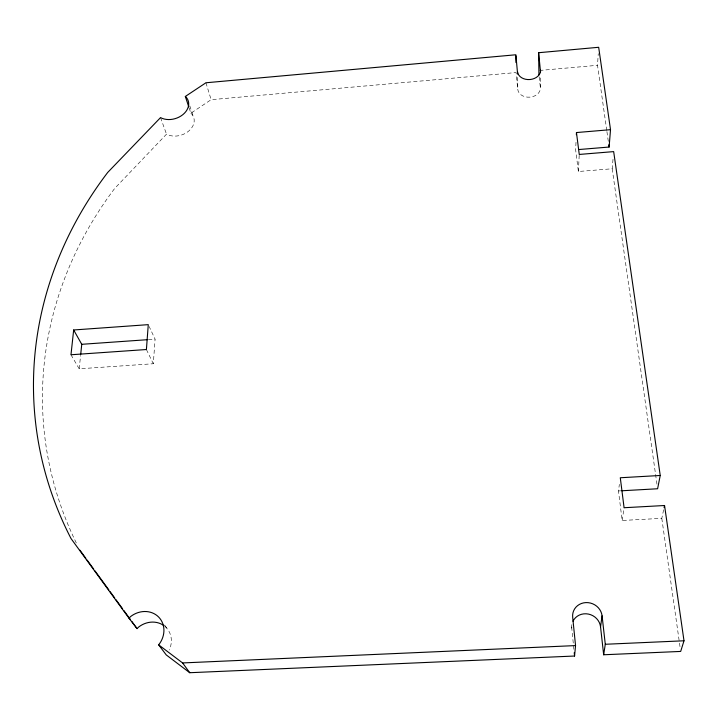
<?xml version="1.0" encoding="UTF-8"?>
<svg xmlns="http://www.w3.org/2000/svg" width="720" height="720" viewBox="0 0 720 720"><rect width="100%" height="100%" fill="white"/><g stroke="black" fill="none" stroke-linecap="round" stroke-linejoin="round"><path stroke-width="0.54" stroke-dasharray="3.6 2.7" d="M189.135 107.982L190.872 113.22L211.122 99.684L516.087 72.558L517.788 89.532A11.331 8.613 -3.6 0 0 529.983 97.146A11.331 8.613 -3.6 0 0 540.36 87.552L540.495 75.375M576.009 142.254L575.649 149.805L578.376 171.504L612.198 168.768L613.026 159.12M578.376 171.504L579.249 154.449M606.762 130.473L597.519 65.304L598.257 53.649M70.974 354.762L79.2 368.802L153.315 363.744L155.079 339.156L149.184 326.583M573.894 649.341L571.761 628.164L572.04 624.888M79.2 368.802L80.595 355.437M663.633 509.787L661.797 518.346L622.161 520.47L618.462 490.95L619.371 484.353M622.161 520.47L624.087 507.726M190.872 113.22L191.232 113.49A17.082 12.897 -17.7 0 1 188.658 131.112A17.082 12.897 -17.7 0 1 166.518 134.154L114.705 188.415A435.312 376.821 -3.9 0 0 76.824 544.023M539.577 70.461L597.519 65.304M148.41 339.624L155.079 339.156M618.462 490.95L620.694 490.824M164.61 625.041L167.724 629.406M146.403 349.524L153.315 363.744M160.533 117.603L166.518 134.154M189.783 105.813L193.221 116.28M205.938 82.773L211.122 99.684M606.915 131.571L608.328 141.516M612.198 168.768L656.973 484.317M661.797 518.346L680.364 649.215M539.172 76.932L540.36 87.552M517.653 77.4L517.788 89.532M571.761 628.164A14.634 13.626 24.7 0 1 571.896 624.582M164.898 626.409A22.095 19.773 -44.3 0 1 169.263 650.007"/><path stroke-width="1.08" d="M578.997 149.526L609.111 147.042L610.515 129.69L598.671 47.286L538.623 52.713L538.938 74.808M540.531 72.054L538.623 52.713M576.36 134.703L576.468 132.552L610.515 129.69M164.097 625.77A22.095 19.773 -44.3 0 0 138.744 626.967L137.043 628.623L128.97 618.165L130.716 616.473A22.545 20.097 -43.4 0 1 158.634 617.031A22.545 20.097 -43.4 0 1 158.661 644.841L166.23 654.903L189.738 672.714L574.56 656.028L575.55 645.588L572.679 617.238A14.94 13.878 23.2 0 1 585.891 602.595A14.94 13.878 23.2 0 1 602.082 615.87L605.286 644.274L603.666 654.768L680.679 651.429L684 640.791L664.551 505.512L624.087 507.726L620.289 477.756L660.231 475.479L613.665 151.614L579.249 154.449L576.468 132.552M80.712 354.33L81.747 344.304L73.665 329.976L148.275 324.648L146.403 349.524L70.974 354.762L73.665 329.976M603.666 654.768L600.543 626.85L602.082 615.87M660.231 475.479L657.603 488.763L621.819 490.77M664.092 507.654L664.551 505.512M188.793 106.938L185.328 96.462L205.938 82.773L515.862 54.774L517.617 74.088M81.747 344.304L147.303 339.705M158.661 644.841L182.592 662.94L575.55 645.588M605.286 644.274L684 640.791M185.328 96.462L185.697 96.723A17.361 12.987 -17.7 0 1 183.033 114.498A17.361 12.987 -17.7 0 1 160.533 117.603L107.721 172.431A443.709 381.699 -4.1 0 0 71.037 538.569L128.97 618.165M182.592 662.94L189.738 672.714M79.938 550.188L85.842 558.306M87.156 560.106L93.717 569.124M95.031 570.924L108.819 589.86M110.133 591.66L114.723 597.969M116.037 599.778L122.598 608.787M123.912 610.596L130.473 619.614M131.787 621.414L137.043 628.623M608.796 144.828L609.111 147.042M574.227 652.689L574.56 656.028M515.88 55.881L515.961 62.55M572.994 621.198A14.634 13.626 24.7 0 1 588.465 614.088A14.634 13.626 24.7 0 1 600.543 626.85M540.549 69.831A11.529 8.676 -3.8 0 1 530.001 79.524A11.529 8.676 -3.8 0 1 517.599 71.883"/></g></svg>
